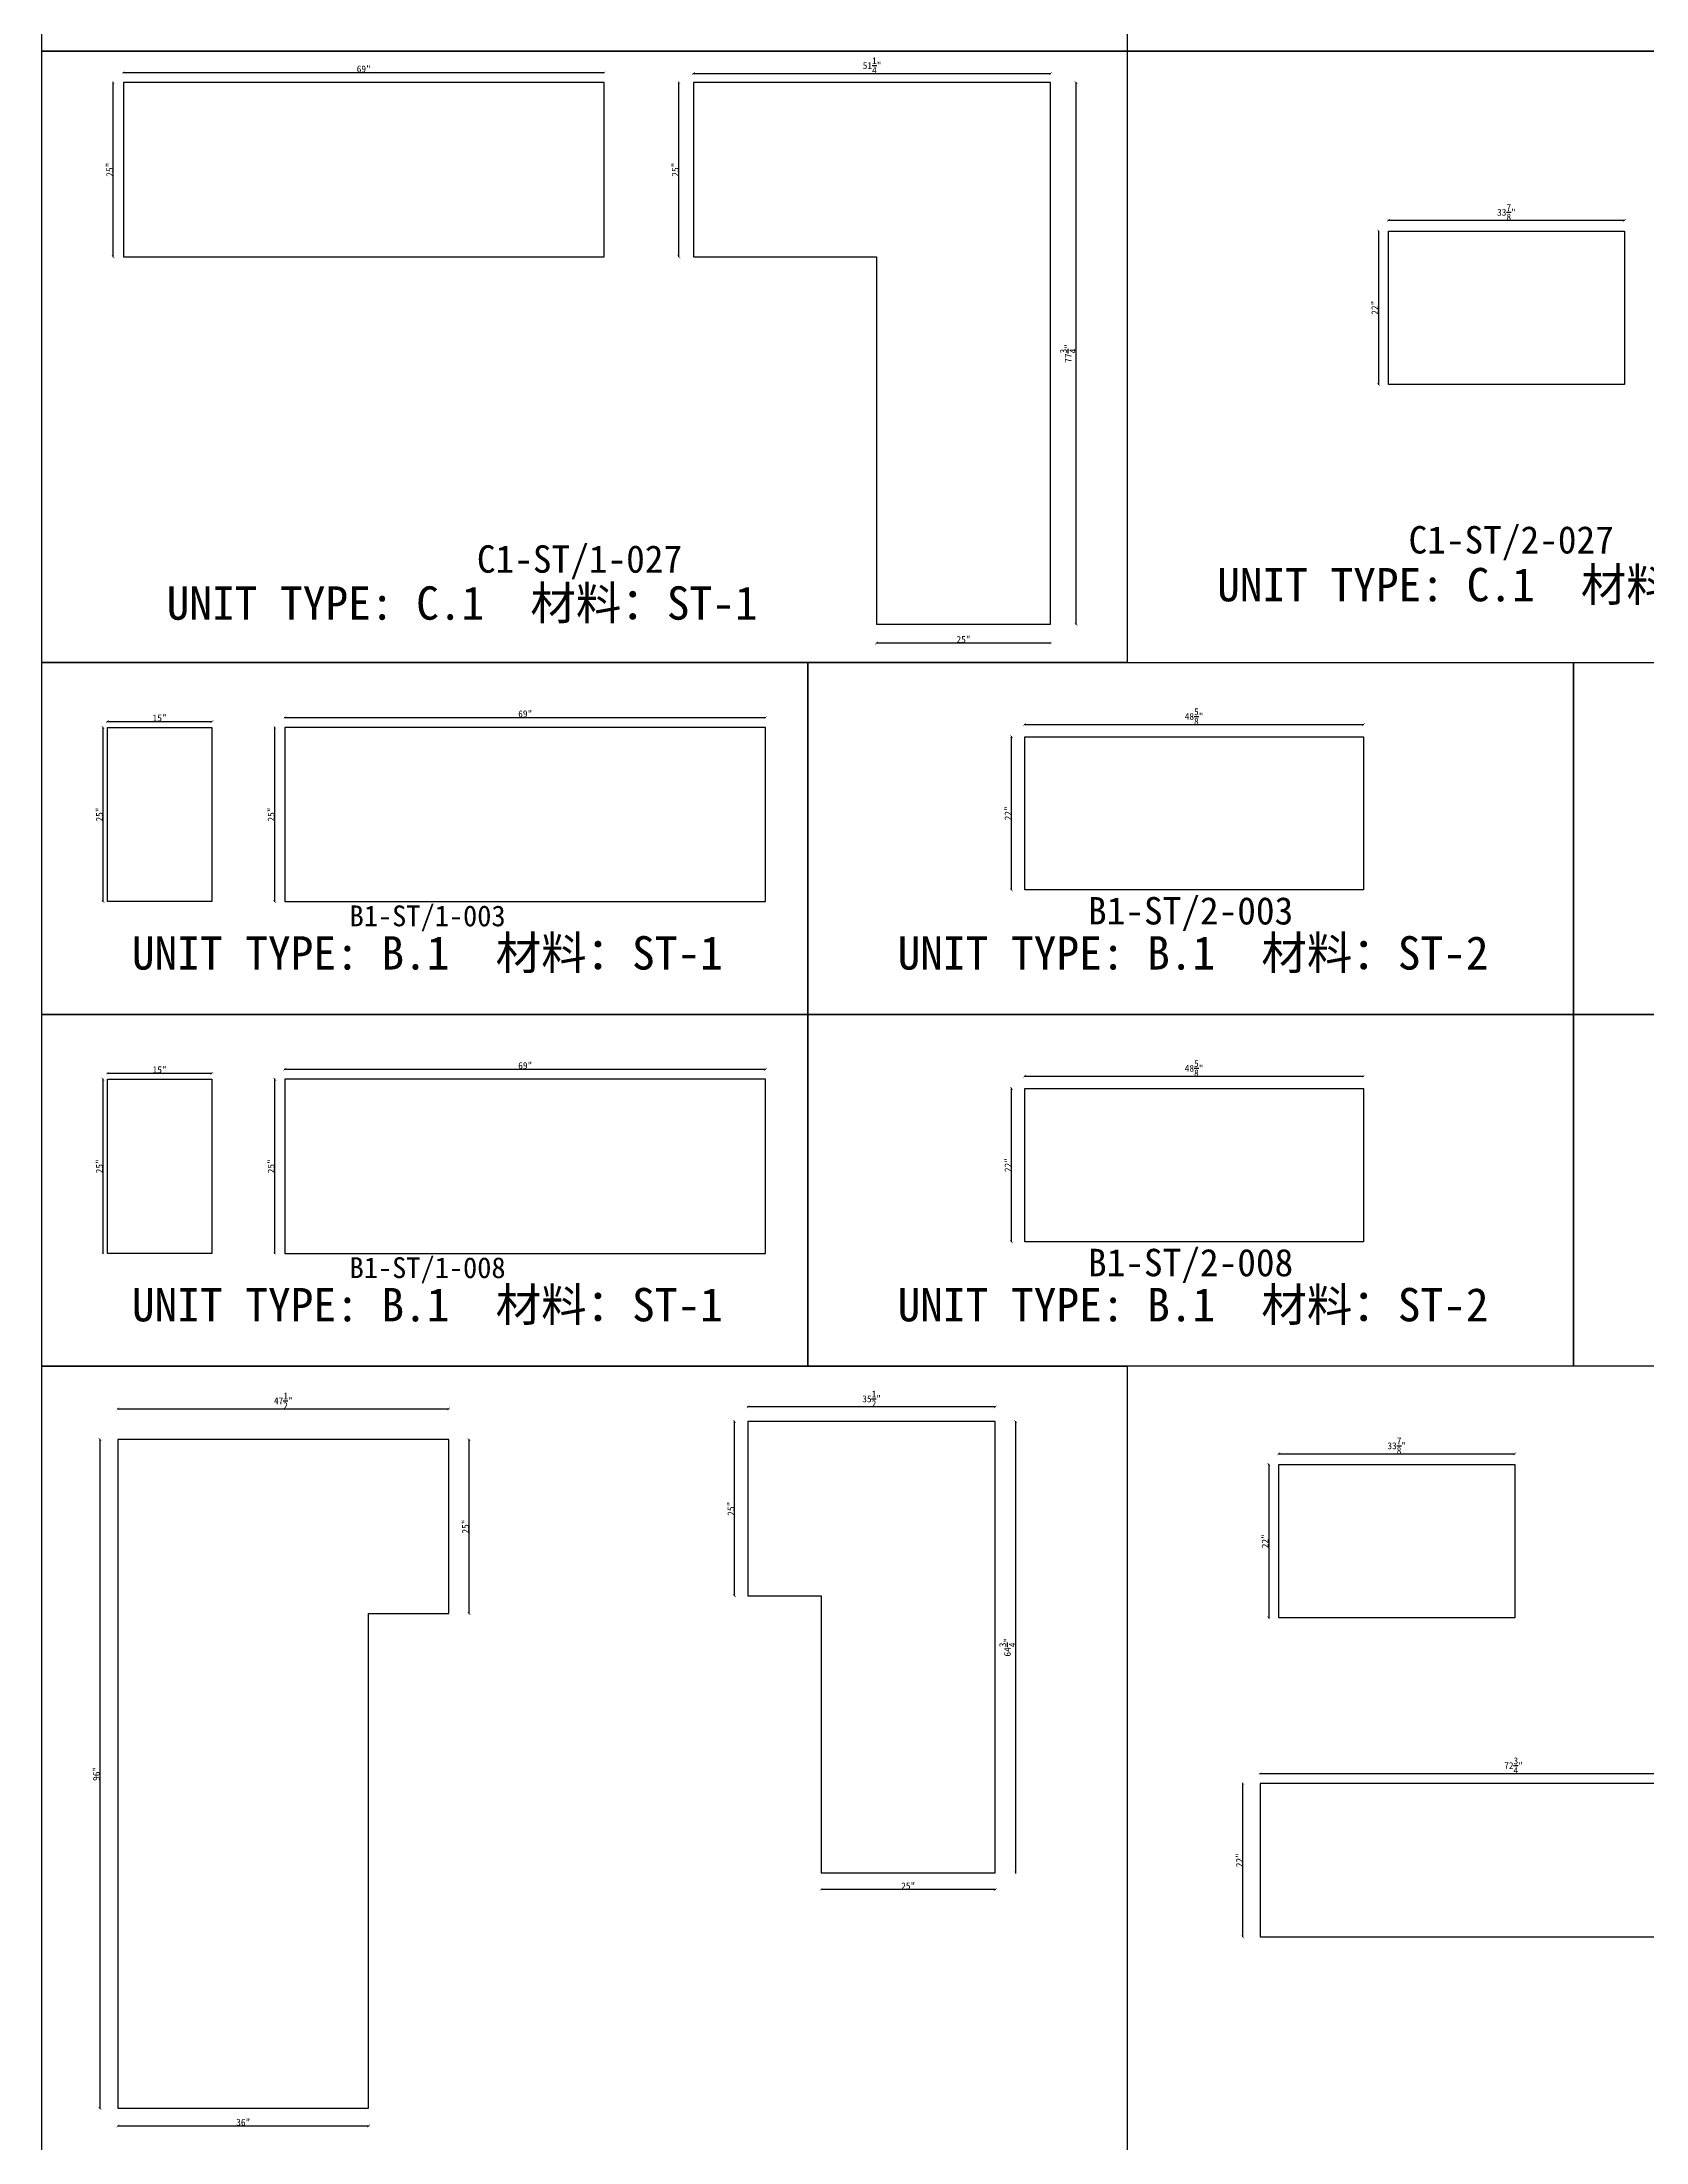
# Model space of a CAD drawing. Header units: millimetres. Extents: x -46966 to 138077, y -48408 to 2116.
# Drawn here: x 79067 to 84916, y -19305 to -11649 of the extents above; entities that cross this region are included whole.
import ezdxf
from ezdxf.enums import TextEntityAlignment as Align

# ---------------------------------------------------------------- set-up
doc = ezdxf.new("R2010")
doc.units = ezdxf.units.MM
doc.layers.add('PART_NUMBER', color=3, linetype='Continuous')
doc.styles.add('样式 1', font='')
doc.styles.get('样式 1').set_extended_font_data('NSimSun')
doc.dimstyles.new('副本 ISO-25', dxfattribs={"dimtxt": 25, "dimasz": 10, "dimexe": 1.5, "dimexo": 0.5, "dimtad": 1, "dimlfac": 0.03937, "dimlunit": 5, "dimtxsty": '样式 1', "dimblk": 'ARCHTICK', "dimcen": 2.5, "dimclrd": 256, "dimclrt": 1, "dimazin": 3, "dimtfac": 1, "dimtmove": 0, "dimatfit": 3, "dimfxlon": 1})

# ---------------------------------------------------------------- blocks, each defined once
blk = doc.blocks.new('_ArchTick')
at = {"color": 0, "linetype": 'ByBlock', "const_width": 0.15}
blk.add_lwpolyline([(-0.5, -0.5), (0.5, 0.5)], dxfattribs=at)
blk = doc.blocks.new('*D1582')
at = {"color": 0, "lineweight": -2, "transparency": 16777216}
for p, q in [((79328.1, -11797.2), (79325.6, -11797.2)), ((79328.1, -12432.2), (79325.6, -12432.2))]:
    blk.add_line(p, q, dxfattribs=at)
at = {"lineweight": -2, "transparency": 16777216}
blk.add_line((79327.1, -12432.2), (79327.1, -11797.2), dxfattribs=at)
at = {"layer": 'Defpoints', "color": 0, "transparency": 16777216}
for p in [(79327.1, -11797.2), (79364.1, -11797.2), (79364.1, -12432.2)]:
    blk.add_point(p, dxfattribs=at)
at = {"lineweight": -2, "transparency": 16777216, "xscale": 10, "yscale": 10, "zscale": 10}
for p, rotation in [((79327.1, -11797.2), 90), ((79327.1, -12432.2), 270)]:
    blk.add_blockref('_ArchTick', p, dxfattribs=dict(at, rotation=rotation))
at = {"color": 1, "transparency": 16777216, "insert": (79314, -12114.7), "char_height": 25, "attachment_point": 5, "rotation": 90, "style": '样式 1'}
blk.add_mtext('\\A1;25"', dxfattribs=at)
blk = doc.blocks.new('*D1583')
at = {"color": 0, "lineweight": -2, "transparency": 16777216}
for p, q in [((79364.1, -11761.9), (79364.1, -11759.4)), ((81116.7, -11761.9), (81116.7, -11759.4))]:
    blk.add_line(p, q, dxfattribs=at)
at = {"lineweight": -2, "transparency": 16777216}
blk.add_line((79364.1, -11760.9), (81116.7, -11760.9), dxfattribs=at)
at = {"layer": 'Defpoints', "color": 0, "transparency": 16777216}
for p in [(81116.7, -11760.9), (79364.1, -11797.2), (81116.7, -11797.2)]:
    blk.add_point(p, dxfattribs=at)
at = {"lineweight": -2, "transparency": 16777216, "xscale": 10, "yscale": 10, "zscale": 10, "rotation": 180}
blk.add_blockref('_ArchTick', (79364.1, -11760.9), dxfattribs=at)
at = {"lineweight": -2, "transparency": 16777216, "xscale": 10, "yscale": 10, "zscale": 10}
blk.add_blockref('_ArchTick', (81116.7, -11760.9), dxfattribs=at)
at = {"color": 1, "transparency": 16777216, "insert": (80240.4, -11747.8), "char_height": 25, "attachment_point": 5, "style": '样式 1'}
blk.add_mtext('\\A1;69"', dxfattribs=at)
blk = doc.blocks.new('*D1584')
at = {"color": 0, "lineweight": -2, "transparency": 16777216}
for p, q in [((81443, -11765.1), (81443, -11762.6)), ((82744.7, -11765.1), (82744.7, -11762.6))]:
    blk.add_line(p, q, dxfattribs=at)
at = {"lineweight": -2, "transparency": 16777216}
blk.add_line((81443, -11764.1), (82744.7, -11764.1), dxfattribs=at)
at = {"layer": 'Defpoints', "color": 0, "transparency": 16777216}
for p in [(82744.7, -11764.1), (81443, -11797.2), (82744.7, -11797.2)]:
    blk.add_point(p, dxfattribs=at)
at = {"lineweight": -2, "transparency": 16777216, "xscale": 10, "yscale": 10, "zscale": 10, "rotation": 180}
blk.add_blockref('_ArchTick', (81443, -11764.1), dxfattribs=at)
at = {"lineweight": -2, "transparency": 16777216, "xscale": 10, "yscale": 10, "zscale": 10}
blk.add_blockref('_ArchTick', (82744.7, -11764.1), dxfattribs=at)
at = {"color": 1, "transparency": 16777216, "insert": (82093.8, -11735.1), "char_height": 25, "attachment_point": 5, "style": '样式 1'}
blk.add_mtext('\\A1;51{\\H1x;\\S1/4;}"', dxfattribs=at)
blk = doc.blocks.new('*D1585')
at = {"color": 0, "lineweight": -2, "transparency": 16777216}
for p, q in [((81390.5, -11797.2), (81388, -11797.2)), ((81390.5, -12432.2), (81388, -12432.2))]:
    blk.add_line(p, q, dxfattribs=at)
at = {"lineweight": -2, "transparency": 16777216}
blk.add_line((81389.5, -12432.2), (81389.5, -11797.2), dxfattribs=at)
at = {"layer": 'Defpoints', "color": 0, "transparency": 16777216}
for p in [(81389.5, -11797.2), (81443, -11797.2), (81443, -12432.2)]:
    blk.add_point(p, dxfattribs=at)
at = {"lineweight": -2, "transparency": 16777216, "xscale": 10, "yscale": 10, "zscale": 10}
for p, rotation in [((81389.5, -11797.2), 90), ((81389.5, -12432.2), 270)]:
    blk.add_blockref('_ArchTick', p, dxfattribs=dict(at, rotation=rotation))
at = {"color": 1, "transparency": 16777216, "insert": (81376.4, -12114.7), "char_height": 25, "attachment_point": 5, "rotation": 90, "style": '样式 1'}
blk.add_mtext('\\A1;25"', dxfattribs=at)
blk = doc.blocks.new('*D1586')
at = {"color": 0, "lineweight": -2, "transparency": 16777216}
for p, q in [((82109.7, -13839.5), (82109.7, -13842)), ((82744.7, -13839.5), (82744.7, -13842))]:
    blk.add_line(p, q, dxfattribs=at)
at = {"lineweight": -2, "transparency": 16777216}
blk.add_line((82744.7, -13840.5), (82109.7, -13840.5), dxfattribs=at)
at = {"layer": 'Defpoints', "color": 0, "transparency": 16777216}
for p in [(82109.7, -13772.1), (82744.7, -13772.1), (82109.7, -13840.5)]:
    blk.add_point(p, dxfattribs=at)
at = {"lineweight": -2, "transparency": 16777216, "xscale": 10, "yscale": 10, "zscale": 10, "rotation": 180}
blk.add_blockref('_ArchTick', (82109.7, -13840.5), dxfattribs=at)
at = {"lineweight": -2, "transparency": 16777216, "xscale": 10, "yscale": 10, "zscale": 10}
blk.add_blockref('_ArchTick', (82744.7, -13840.5), dxfattribs=at)
at = {"color": 1, "transparency": 16777216, "insert": (82427.2, -13827.3), "char_height": 25, "attachment_point": 5, "style": '样式 1'}
blk.add_mtext('\\A1;25"', dxfattribs=at)
blk = doc.blocks.new('*D1587')
at = {"color": 0, "lineweight": -2, "transparency": 16777216}
for p, q in [((82836.9, -11797.2), (82839.4, -11797.2)), ((82836.9, -13772.1), (82839.4, -13772.1))]:
    blk.add_line(p, q, dxfattribs=at)
at = {"lineweight": -2, "transparency": 16777216}
blk.add_line((82837.9, -13772.1), (82837.9, -11797.2), dxfattribs=at)
at = {"layer": 'Defpoints', "color": 0, "transparency": 16777216}
for p in [(82744.7, -11797.2), (82837.9, -11797.2), (82744.7, -13772.1)]:
    blk.add_point(p, dxfattribs=at)
at = {"lineweight": -2, "transparency": 16777216, "xscale": 10, "yscale": 10, "zscale": 10}
for p, rotation in [((82837.9, -11797.2), 90), ((82837.9, -13772.1), 270)]:
    blk.add_blockref('_ArchTick', p, dxfattribs=dict(at, rotation=rotation))
at = {"color": 1, "transparency": 16777216, "insert": (82808.8, -12784.6), "char_height": 25, "attachment_point": 5, "rotation": 90, "style": '样式 1'}
blk.add_mtext('\\A1;77{\\H1x;\\S3/4;}"', dxfattribs=at)
blk = doc.blocks.new('*D1588')
at = {"color": 0, "lineweight": -2, "transparency": 16777216}
for p, q in [((83976.6, -12300.3), (83976.6, -12297.8)), ((84837, -12300.3), (84837, -12297.8))]:
    blk.add_line(p, q, dxfattribs=at)
at = {"lineweight": -2, "transparency": 16777216}
blk.add_line((83976.6, -12299.3), (84837, -12299.3), dxfattribs=at)
at = {"layer": 'Defpoints', "color": 0, "transparency": 16777216}
for p in [(84837, -12299.3), (83976.6, -12338.7), (84837, -12338.7)]:
    blk.add_point(p, dxfattribs=at)
at = {"lineweight": -2, "transparency": 16777216, "xscale": 10, "yscale": 10, "zscale": 10, "rotation": 180}
blk.add_blockref('_ArchTick', (83976.6, -12299.3), dxfattribs=at)
at = {"lineweight": -2, "transparency": 16777216, "xscale": 10, "yscale": 10, "zscale": 10}
blk.add_blockref('_ArchTick', (84837, -12299.3), dxfattribs=at)
at = {"color": 1, "transparency": 16777216, "insert": (84406.8, -12270.2), "char_height": 25, "attachment_point": 5, "style": '样式 1'}
blk.add_mtext('\\A1;33{\\H1x;\\S7/8;}"', dxfattribs=at)
blk = doc.blocks.new('*D1589')
at = {"color": 0, "lineweight": -2, "transparency": 16777216}
for p, q in [((83941, -12338.7), (83938.5, -12338.7)), ((83941, -12897.5), (83938.5, -12897.5))]:
    blk.add_line(p, q, dxfattribs=at)
at = {"lineweight": -2, "transparency": 16777216}
blk.add_line((83940, -12338.7), (83940, -12897.5), dxfattribs=at)
at = {"layer": 'Defpoints', "color": 0, "transparency": 16777216}
for p in [(83976.6, -12338.7), (83940, -12897.5), (83976.6, -12897.5)]:
    blk.add_point(p, dxfattribs=at)
at = {"lineweight": -2, "transparency": 16777216, "xscale": 10, "yscale": 10, "zscale": 10}
for p, rotation in [((83940, -12338.7), 90), ((83940, -12897.5), 270)]:
    blk.add_blockref('_ArchTick', p, dxfattribs=dict(at, rotation=rotation))
at = {"color": 1, "transparency": 16777216, "insert": (83926.8, -12618.1), "char_height": 25, "attachment_point": 5, "rotation": 90, "style": '样式 1'}
blk.add_mtext('\\A1;22"', dxfattribs=at)
blk = doc.blocks.new('*D1408')
at = {"color": 0, "lineweight": -2, "transparency": 16777216}
for p, q in [((79290.8, -14148), (79288.3, -14148)), ((79290.8, -14783), (79288.3, -14783))]:
    blk.add_line(p, q, dxfattribs=at)
at = {"lineweight": -2, "transparency": 16777216}
blk.add_line((79289.8, -14783), (79289.8, -14148), dxfattribs=at)
at = {"layer": 'Defpoints', "color": 0, "transparency": 16777216}
for p in [(79289.8, -14148), (79305.6, -14148), (79305.6, -14783)]:
    blk.add_point(p, dxfattribs=at)
at = {"lineweight": -2, "transparency": 16777216, "xscale": 10, "yscale": 10, "zscale": 10}
for p, rotation in [((79289.8, -14148), 90), ((79289.8, -14783), 270)]:
    blk.add_blockref('_ArchTick', p, dxfattribs=dict(at, rotation=rotation))
at = {"color": 1, "transparency": 16777216, "insert": (79276.7, -14465.5), "char_height": 25, "attachment_point": 5, "rotation": 90, "style": '样式 1'}
blk.add_mtext('\\A1;25"', dxfattribs=at)
blk = doc.blocks.new('*D1409')
at = {"color": 0, "lineweight": -2, "transparency": 16777216}
for p, q in [((79305.6, -14127.6), (79305.6, -14125.1)), ((79686.6, -14127.6), (79686.6, -14125.1))]:
    blk.add_line(p, q, dxfattribs=at)
at = {"lineweight": -2, "transparency": 16777216}
blk.add_line((79305.6, -14126.6), (79686.6, -14126.6), dxfattribs=at)
at = {"layer": 'Defpoints', "color": 0, "transparency": 16777216}
for p in [(79305.6, -14148), (79686.6, -14126.6), (79686.6, -14148)]:
    blk.add_point(p, dxfattribs=at)
at = {"lineweight": -2, "transparency": 16777216, "xscale": 10, "yscale": 10, "zscale": 10, "rotation": 180}
blk.add_blockref('_ArchTick', (79305.6, -14126.6), dxfattribs=at)
at = {"lineweight": -2, "transparency": 16777216, "xscale": 10, "yscale": 10, "zscale": 10}
blk.add_blockref('_ArchTick', (79686.6, -14126.6), dxfattribs=at)
at = {"color": 1, "transparency": 16777216, "insert": (79496.1, -14113.5), "char_height": 25, "attachment_point": 5, "style": '样式 1'}
blk.add_mtext('\\A1;15"', dxfattribs=at)
blk = doc.blocks.new('*D1410')
at = {"color": 0, "lineweight": -2, "transparency": 16777216}
for p, q in [((79916.9, -14148), (79914.4, -14148)), ((79916.9, -14783), (79914.4, -14783))]:
    blk.add_line(p, q, dxfattribs=at)
at = {"lineweight": -2, "transparency": 16777216}
blk.add_line((79915.9, -14783), (79915.9, -14148), dxfattribs=at)
at = {"layer": 'Defpoints', "color": 0, "transparency": 16777216}
for p in [(79915.9, -14148), (79952.9, -14148), (79952.9, -14783)]:
    blk.add_point(p, dxfattribs=at)
at = {"lineweight": -2, "transparency": 16777216, "xscale": 10, "yscale": 10, "zscale": 10}
for p, rotation in [((79915.9, -14148), 90), ((79915.9, -14783), 270)]:
    blk.add_blockref('_ArchTick', p, dxfattribs=dict(at, rotation=rotation))
at = {"color": 1, "transparency": 16777216, "insert": (79902.8, -14465.5), "char_height": 25, "attachment_point": 5, "rotation": 90, "style": '样式 1'}
blk.add_mtext('\\A1;25"', dxfattribs=at)
blk = doc.blocks.new('*D1411')
at = {"color": 0, "lineweight": -2, "transparency": 16777216}
for p, q in [((79952.9, -14112.7), (79952.9, -14110.2)), ((81705.5, -14112.7), (81705.5, -14110.2))]:
    blk.add_line(p, q, dxfattribs=at)
at = {"lineweight": -2, "transparency": 16777216}
blk.add_line((79952.9, -14111.7), (81705.5, -14111.7), dxfattribs=at)
at = {"layer": 'Defpoints', "color": 0, "transparency": 16777216}
for p in [(79952.9, -14148), (81705.5, -14111.7), (81705.5, -14148)]:
    blk.add_point(p, dxfattribs=at)
at = {"lineweight": -2, "transparency": 16777216, "xscale": 10, "yscale": 10, "zscale": 10, "rotation": 180}
blk.add_blockref('_ArchTick', (79952.9, -14111.7), dxfattribs=at)
at = {"lineweight": -2, "transparency": 16777216, "xscale": 10, "yscale": 10, "zscale": 10}
blk.add_blockref('_ArchTick', (81705.5, -14111.7), dxfattribs=at)
at = {"color": 1, "transparency": 16777216, "insert": (80829.2, -14098.6), "char_height": 25, "attachment_point": 5, "style": '样式 1'}
blk.add_mtext('\\A1;69"', dxfattribs=at)
blk = doc.blocks.new('*D1412')
at = {"color": 0, "lineweight": -2, "transparency": 16777216}
for p, q in [((82650.2, -14138.3), (82650.2, -14135.8)), ((83885.3, -14138.3), (83885.3, -14135.8))]:
    blk.add_line(p, q, dxfattribs=at)
at = {"lineweight": -2, "transparency": 16777216}
blk.add_line((82650.2, -14137.3), (83885.3, -14137.3), dxfattribs=at)
at = {"layer": 'Defpoints', "color": 0, "transparency": 16777216}
for p in [(83885.3, -14137.3), (82650.2, -14181.8), (83885.3, -14181.8)]:
    blk.add_point(p, dxfattribs=at)
at = {"lineweight": -2, "transparency": 16777216, "xscale": 10, "yscale": 10, "zscale": 10, "rotation": 180}
blk.add_blockref('_ArchTick', (82650.2, -14137.3), dxfattribs=at)
at = {"lineweight": -2, "transparency": 16777216, "xscale": 10, "yscale": 10, "zscale": 10}
blk.add_blockref('_ArchTick', (83885.3, -14137.3), dxfattribs=at)
at = {"color": 1, "transparency": 16777216, "insert": (83267.8, -14108.2), "char_height": 25, "attachment_point": 5, "style": '样式 1'}
blk.add_mtext('\\A1;48{\\H1x;\\S5/8;}"', dxfattribs=at)
blk = doc.blocks.new('*D1413')
at = {"color": 0, "lineweight": -2, "transparency": 16777216}
for p, q in [((82603.5, -14181.8), (82601, -14181.8)), ((82603.5, -14740.6), (82601, -14740.6))]:
    blk.add_line(p, q, dxfattribs=at)
at = {"lineweight": -2, "transparency": 16777216}
blk.add_line((82602.5, -14740.6), (82602.5, -14181.8), dxfattribs=at)
at = {"layer": 'Defpoints', "color": 0, "transparency": 16777216}
for p in [(82602.5, -14181.8), (82650.2, -14181.8), (82650.2, -14740.6)]:
    blk.add_point(p, dxfattribs=at)
at = {"lineweight": -2, "transparency": 16777216, "xscale": 10, "yscale": 10, "zscale": 10}
for p, rotation in [((82602.5, -14181.8), 90), ((82602.5, -14740.6), 270)]:
    blk.add_blockref('_ArchTick', p, dxfattribs=dict(at, rotation=rotation))
at = {"color": 1, "transparency": 16777216, "insert": (82589.3, -14461.2), "char_height": 25, "attachment_point": 5, "rotation": 90, "style": '样式 1'}
blk.add_mtext('\\A1;22"', dxfattribs=at)
blk = doc.blocks.new('*D1556')
at = {"color": 0, "lineweight": -2, "transparency": 16777216}
for p, q in [((79290.8, -15430.4), (79288.3, -15430.4)), ((79290.8, -16065.4), (79288.3, -16065.4))]:
    blk.add_line(p, q, dxfattribs=at)
at = {"lineweight": -2, "transparency": 16777216}
blk.add_line((79289.8, -16065.4), (79289.8, -15430.4), dxfattribs=at)
at = {"layer": 'Defpoints', "color": 0, "transparency": 16777216}
for p in [(79289.8, -15430.4), (79305.6, -15430.4), (79305.6, -16065.4)]:
    blk.add_point(p, dxfattribs=at)
at = {"lineweight": -2, "transparency": 16777216, "xscale": 10, "yscale": 10, "zscale": 10}
for p, rotation in [((79289.8, -15430.4), 90), ((79289.8, -16065.4), 270)]:
    blk.add_blockref('_ArchTick', p, dxfattribs=dict(at, rotation=rotation))
at = {"color": 1, "transparency": 16777216, "insert": (79276.7, -15747.9), "char_height": 25, "attachment_point": 5, "rotation": 90, "style": '样式 1'}
blk.add_mtext('\\A1;25"', dxfattribs=at)
blk = doc.blocks.new('*D1557')
at = {"color": 0, "lineweight": -2, "transparency": 16777216}
for p, q in [((79305.6, -15410), (79305.6, -15407.5)), ((79686.6, -15410), (79686.6, -15407.5))]:
    blk.add_line(p, q, dxfattribs=at)
at = {"lineweight": -2, "transparency": 16777216}
blk.add_line((79305.6, -15409), (79686.6, -15409), dxfattribs=at)
at = {"layer": 'Defpoints', "color": 0, "transparency": 16777216}
for p in [(79305.6, -15430.4), (79686.6, -15409), (79686.6, -15430.4)]:
    blk.add_point(p, dxfattribs=at)
at = {"lineweight": -2, "transparency": 16777216, "xscale": 10, "yscale": 10, "zscale": 10, "rotation": 180}
blk.add_blockref('_ArchTick', (79305.6, -15409), dxfattribs=at)
at = {"lineweight": -2, "transparency": 16777216, "xscale": 10, "yscale": 10, "zscale": 10}
blk.add_blockref('_ArchTick', (79686.6, -15409), dxfattribs=at)
at = {"color": 1, "transparency": 16777216, "insert": (79496.1, -15395.9), "char_height": 25, "attachment_point": 5, "style": '样式 1'}
blk.add_mtext('\\A1;15"', dxfattribs=at)
blk = doc.blocks.new('*D1558')
at = {"color": 0, "lineweight": -2, "transparency": 16777216}
for p, q in [((79916.9, -15430.4), (79914.4, -15430.4)), ((79916.9, -16065.4), (79914.4, -16065.4))]:
    blk.add_line(p, q, dxfattribs=at)
at = {"lineweight": -2, "transparency": 16777216}
blk.add_line((79915.9, -16065.4), (79915.9, -15430.4), dxfattribs=at)
at = {"layer": 'Defpoints', "color": 0, "transparency": 16777216}
for p in [(79915.9, -15430.4), (79952.9, -15430.4), (79952.9, -16065.4)]:
    blk.add_point(p, dxfattribs=at)
at = {"lineweight": -2, "transparency": 16777216, "xscale": 10, "yscale": 10, "zscale": 10}
for p, rotation in [((79915.9, -15430.4), 90), ((79915.9, -16065.4), 270)]:
    blk.add_blockref('_ArchTick', p, dxfattribs=dict(at, rotation=rotation))
at = {"color": 1, "transparency": 16777216, "insert": (79902.8, -15747.9), "char_height": 25, "attachment_point": 5, "rotation": 90, "style": '样式 1'}
blk.add_mtext('\\A1;25"', dxfattribs=at)
blk = doc.blocks.new('*D1559')
at = {"color": 0, "lineweight": -2, "transparency": 16777216}
for p, q in [((79952.9, -15395.1), (79952.9, -15392.6)), ((81705.5, -15395.1), (81705.5, -15392.6))]:
    blk.add_line(p, q, dxfattribs=at)
at = {"lineweight": -2, "transparency": 16777216}
blk.add_line((79952.9, -15394.1), (81705.5, -15394.1), dxfattribs=at)
at = {"layer": 'Defpoints', "color": 0, "transparency": 16777216}
for p in [(79952.9, -15430.4), (81705.5, -15394.1), (81705.5, -15430.4)]:
    blk.add_point(p, dxfattribs=at)
at = {"lineweight": -2, "transparency": 16777216, "xscale": 10, "yscale": 10, "zscale": 10, "rotation": 180}
blk.add_blockref('_ArchTick', (79952.9, -15394.1), dxfattribs=at)
at = {"lineweight": -2, "transparency": 16777216, "xscale": 10, "yscale": 10, "zscale": 10}
blk.add_blockref('_ArchTick', (81705.5, -15394.1), dxfattribs=at)
at = {"color": 1, "transparency": 16777216, "insert": (80829.2, -15381), "char_height": 25, "attachment_point": 5, "style": '样式 1'}
blk.add_mtext('\\A1;69"', dxfattribs=at)
blk = doc.blocks.new('*D1560')
at = {"color": 0, "lineweight": -2, "transparency": 16777216}
for p, q in [((82650.2, -15420.7), (82650.2, -15418.2)), ((83885.3, -15420.7), (83885.3, -15418.2))]:
    blk.add_line(p, q, dxfattribs=at)
at = {"lineweight": -2, "transparency": 16777216}
blk.add_line((82650.2, -15419.7), (83885.3, -15419.7), dxfattribs=at)
at = {"layer": 'Defpoints', "color": 0, "transparency": 16777216}
for p in [(83885.3, -15419.7), (82650.2, -15464.2), (83885.3, -15464.2)]:
    blk.add_point(p, dxfattribs=at)
at = {"lineweight": -2, "transparency": 16777216, "xscale": 10, "yscale": 10, "zscale": 10, "rotation": 180}
blk.add_blockref('_ArchTick', (82650.2, -15419.7), dxfattribs=at)
at = {"lineweight": -2, "transparency": 16777216, "xscale": 10, "yscale": 10, "zscale": 10}
blk.add_blockref('_ArchTick', (83885.3, -15419.7), dxfattribs=at)
at = {"color": 1, "transparency": 16777216, "insert": (83267.8, -15390.6), "char_height": 25, "attachment_point": 5, "style": '样式 1'}
blk.add_mtext('\\A1;48{\\H1x;\\S5/8;}"', dxfattribs=at)
blk = doc.blocks.new('*D1158')
at = {"color": 0, "lineweight": -2, "transparency": 16777216}
for p, q in [((82603.5, -15464.2), (82601, -15464.2)), ((82603.5, -16023), (82601, -16023))]:
    blk.add_line(p, q, dxfattribs=at)
at = {"lineweight": -2, "transparency": 16777216}
blk.add_line((82602.5, -16023), (82602.5, -15464.2), dxfattribs=at)
at = {"layer": 'Defpoints', "color": 0, "transparency": 16777216}
for p in [(82602.5, -15464.2), (82650.2, -15464.2), (82650.2, -16023)]:
    blk.add_point(p, dxfattribs=at)
at = {"lineweight": -2, "transparency": 16777216, "xscale": 10, "yscale": 10, "zscale": 10}
for p, rotation in [((82602.5, -15464.2), 90), ((82602.5, -16023), 270)]:
    blk.add_blockref('_ArchTick', p, dxfattribs=dict(at, rotation=rotation))
at = {"color": 1, "transparency": 16777216, "insert": (82589.3, -15743.6), "char_height": 25, "attachment_point": 5, "rotation": 90, "style": '样式 1'}
blk.add_mtext('\\A1;22"', dxfattribs=at)
blk = doc.blocks.new('*D1161')
at = {"color": 0, "lineweight": -2, "transparency": 16777216}
for p, q in [((81641.3, -16625.7), (81641.3, -16623.2)), ((82543, -16625.7), (82543, -16623.2))]:
    blk.add_line(p, q, dxfattribs=at)
at = {"lineweight": -2, "transparency": 16777216}
blk.add_line((82543, -16624.7), (81641.3, -16624.7), dxfattribs=at)
at = {"layer": 'Defpoints', "color": 0, "transparency": 16777216}
for p in [(81641.3, -16624.7), (81641.3, -16678.7), (82543, -16678.7)]:
    blk.add_point(p, dxfattribs=at)
at = {"lineweight": -2, "transparency": 16777216, "xscale": 10, "yscale": 10, "zscale": 10, "rotation": 180}
blk.add_blockref('_ArchTick', (81641.3, -16624.7), dxfattribs=at)
at = {"lineweight": -2, "transparency": 16777216, "xscale": 10, "yscale": 10, "zscale": 10}
blk.add_blockref('_ArchTick', (82543, -16624.7), dxfattribs=at)
at = {"color": 1, "transparency": 16777216, "insert": (82092.2, -16595.7), "char_height": 25, "attachment_point": 5, "style": '样式 1'}
blk.add_mtext('\\A1;35{\\H1x;\\S1/2;}"', dxfattribs=at)
blk = doc.blocks.new('*D1485')
at = {"color": 0, "lineweight": -2, "transparency": 16777216}
for p, q in [((82615.5, -16678.7), (82618, -16678.7)), ((82615.5, -18323.4), (82618, -18323.4))]:
    blk.add_line(p, q, dxfattribs=at)
at = {"lineweight": -2, "transparency": 16777216}
blk.add_line((82616.5, -16678.7), (82616.5, -18323.4), dxfattribs=at)
at = {"layer": 'Defpoints', "color": 0, "transparency": 16777216}
for p in [(82543, -16678.7), (82543, -18323.4), (82616.5, -18323.4)]:
    blk.add_point(p, dxfattribs=at)
at = {"lineweight": -2, "transparency": 16777216, "xscale": 10, "yscale": 10, "zscale": 10}
for p, rotation in [((82616.5, -16678.7), 90), ((82616.5, -18323.4), 270)]:
    blk.add_blockref('_ArchTick', p, dxfattribs=dict(at, rotation=rotation))
at = {"color": 1, "transparency": 16777216, "insert": (82587.4, -17501), "char_height": 25, "attachment_point": 5, "rotation": 90, "style": '样式 1'}
blk.add_mtext('\\A1;64{\\H1x;\\S3/4;}"', dxfattribs=at)
blk = doc.blocks.new('*D1486')
at = {"color": 0, "lineweight": -2, "transparency": 16777216}
for p, q in [((81908, -18383.6), (81908, -18386.1)), ((82543, -18383.6), (82543, -18386.1))]:
    blk.add_line(p, q, dxfattribs=at)
at = {"lineweight": -2, "transparency": 16777216}
blk.add_line((82543, -18384.6), (81908, -18384.6), dxfattribs=at)
at = {"layer": 'Defpoints', "color": 0, "transparency": 16777216}
for p in [(81908, -18323.4), (82543, -18323.4), (81908, -18384.6)]:
    blk.add_point(p, dxfattribs=at)
at = {"lineweight": -2, "transparency": 16777216, "xscale": 10, "yscale": 10, "zscale": 10, "rotation": 180}
blk.add_blockref('_ArchTick', (81908, -18384.6), dxfattribs=at)
at = {"lineweight": -2, "transparency": 16777216, "xscale": 10, "yscale": 10, "zscale": 10}
blk.add_blockref('_ArchTick', (82543, -18384.6), dxfattribs=at)
at = {"color": 1, "transparency": 16777216, "insert": (82225.5, -18371.5), "char_height": 25, "attachment_point": 5, "style": '样式 1'}
blk.add_mtext('\\A1;25"', dxfattribs=at)
blk = doc.blocks.new('*D1487')
at = {"color": 0, "lineweight": -2, "transparency": 16777216}
for p, q in [((81593.3, -16678.7), (81590.8, -16678.7)), ((81593.3, -17313.7), (81590.8, -17313.7))]:
    blk.add_line(p, q, dxfattribs=at)
at = {"lineweight": -2, "transparency": 16777216}
blk.add_line((81592.3, -17313.7), (81592.3, -16678.7), dxfattribs=at)
at = {"layer": 'Defpoints', "color": 0, "transparency": 16777216}
for p in [(81592.3, -16678.7), (81641.3, -16678.7), (81641.3, -17313.7)]:
    blk.add_point(p, dxfattribs=at)
at = {"lineweight": -2, "transparency": 16777216, "xscale": 10, "yscale": 10, "zscale": 10}
for p, rotation in [((81592.3, -16678.7), 90), ((81592.3, -17313.7), 270)]:
    blk.add_blockref('_ArchTick', p, dxfattribs=dict(at, rotation=rotation))
at = {"color": 1, "transparency": 16777216, "insert": (81579.2, -16996.2), "char_height": 25, "attachment_point": 5, "rotation": 90, "style": '样式 1'}
blk.add_mtext('\\A1;25"', dxfattribs=at)
blk = doc.blocks.new('*D1488')
at = {"color": 0, "lineweight": -2, "transparency": 16777216}
for p, q in [((79343.8, -16633), (79343.8, -16630.5)), ((80550.3, -16633), (80550.3, -16630.5))]:
    blk.add_line(p, q, dxfattribs=at)
at = {"lineweight": -2, "transparency": 16777216}
blk.add_line((79343.8, -16632), (80550.3, -16632), dxfattribs=at)
at = {"layer": 'Defpoints', "color": 0, "transparency": 16777216}
for p in [(80550.3, -16632), (79343.8, -16743.7), (80550.3, -16743.7)]:
    blk.add_point(p, dxfattribs=at)
at = {"lineweight": -2, "transparency": 16777216, "xscale": 10, "yscale": 10, "zscale": 10, "rotation": 180}
blk.add_blockref('_ArchTick', (79343.8, -16632), dxfattribs=at)
at = {"lineweight": -2, "transparency": 16777216, "xscale": 10, "yscale": 10, "zscale": 10}
blk.add_blockref('_ArchTick', (80550.3, -16632), dxfattribs=at)
at = {"color": 1, "transparency": 16777216, "insert": (79947.1, -16602.9), "char_height": 25, "attachment_point": 5, "style": '样式 1'}
blk.add_mtext('\\A1;47{\\H1x;\\S1/2;}"', dxfattribs=at)
blk = doc.blocks.new('*D1489')
at = {"color": 0, "lineweight": -2, "transparency": 16777216}
for p, q in [((79279.6, -16743.7), (79277.1, -16743.7)), ((79279.6, -19182.1), (79277.1, -19182.1))]:
    blk.add_line(p, q, dxfattribs=at)
at = {"lineweight": -2, "transparency": 16777216}
blk.add_line((79278.6, -16743.7), (79278.6, -19182.1), dxfattribs=at)
at = {"layer": 'Defpoints', "color": 0, "transparency": 16777216}
for p in [(79343.8, -16743.7), (79278.6, -19182.1), (79343.8, -19182.1)]:
    blk.add_point(p, dxfattribs=at)
at = {"lineweight": -2, "transparency": 16777216, "xscale": 10, "yscale": 10, "zscale": 10}
for p, rotation in [((79278.6, -16743.7), 90), ((79278.6, -19182.1), 270)]:
    blk.add_blockref('_ArchTick', p, dxfattribs=dict(at, rotation=rotation))
at = {"color": 1, "transparency": 16777216, "insert": (79265.5, -17962.9), "char_height": 25, "attachment_point": 5, "rotation": 90, "style": '样式 1'}
blk.add_mtext('\\A1;96"', dxfattribs=at)
blk = doc.blocks.new('*D1490')
at = {"color": 0, "lineweight": -2, "transparency": 16777216}
for p, q in [((79343.8, -19245.3), (79343.8, -19247.8)), ((80258.2, -19245.3), (80258.2, -19247.8))]:
    blk.add_line(p, q, dxfattribs=at)
at = {"lineweight": -2, "transparency": 16777216}
blk.add_line((79343.8, -19246.3), (80258.2, -19246.3), dxfattribs=at)
at = {"layer": 'Defpoints', "color": 0, "transparency": 16777216}
for p in [(79343.8, -19182.1), (80258.2, -19182.1), (80258.2, -19246.3)]:
    blk.add_point(p, dxfattribs=at)
at = {"lineweight": -2, "transparency": 16777216, "xscale": 10, "yscale": 10, "zscale": 10, "rotation": 180}
blk.add_blockref('_ArchTick', (79343.8, -19246.3), dxfattribs=at)
at = {"lineweight": -2, "transparency": 16777216, "xscale": 10, "yscale": 10, "zscale": 10}
blk.add_blockref('_ArchTick', (80258.2, -19246.3), dxfattribs=at)
at = {"color": 1, "transparency": 16777216, "insert": (79801, -19233.1), "char_height": 25, "attachment_point": 5, "style": '样式 1'}
blk.add_mtext('\\A1;36"', dxfattribs=at)
blk = doc.blocks.new('*D1491')
at = {"color": 0, "lineweight": -2, "transparency": 16777216}
for p, q in [((80623.3, -16743.7), (80625.8, -16743.7)), ((80623.3, -17378.7), (80625.8, -17378.7))]:
    blk.add_line(p, q, dxfattribs=at)
at = {"lineweight": -2, "transparency": 16777216}
blk.add_line((80624.3, -17378.7), (80624.3, -16743.7), dxfattribs=at)
at = {"layer": 'Defpoints', "color": 0, "transparency": 16777216}
for p in [(80550.3, -16743.7), (80624.3, -16743.7), (80550.3, -17378.7)]:
    blk.add_point(p, dxfattribs=at)
at = {"lineweight": -2, "transparency": 16777216, "xscale": 10, "yscale": 10, "zscale": 10}
for p, rotation in [((80624.3, -16743.7), 90), ((80624.3, -17378.7), 270)]:
    blk.add_blockref('_ArchTick', p, dxfattribs=dict(at, rotation=rotation))
at = {"color": 1, "transparency": 16777216, "insert": (80611.2, -17061.2), "char_height": 25, "attachment_point": 5, "rotation": 90, "style": '样式 1'}
blk.add_mtext('\\A1;25"', dxfattribs=at)
blk = doc.blocks.new('*D1492')
at = {"color": 0, "lineweight": -2, "transparency": 16777216}
for p, q in [((83576.5, -16796.9), (83576.5, -16794.4)), ((84436.9, -16796.9), (84436.9, -16794.4))]:
    blk.add_line(p, q, dxfattribs=at)
at = {"lineweight": -2, "transparency": 16777216}
blk.add_line((83576.5, -16795.9), (84436.9, -16795.9), dxfattribs=at)
at = {"layer": 'Defpoints', "color": 0, "transparency": 16777216}
for p in [(83576.5, -16835.4), (84436.9, -16795.9), (84436.9, -16835.4)]:
    blk.add_point(p, dxfattribs=at)
at = {"lineweight": -2, "transparency": 16777216, "xscale": 10, "yscale": 10, "zscale": 10, "rotation": 180}
blk.add_blockref('_ArchTick', (83576.5, -16795.9), dxfattribs=at)
at = {"lineweight": -2, "transparency": 16777216, "xscale": 10, "yscale": 10, "zscale": 10}
blk.add_blockref('_ArchTick', (84436.9, -16795.9), dxfattribs=at)
at = {"color": 1, "transparency": 16777216, "insert": (84006.7, -16766.8), "char_height": 25, "attachment_point": 5, "style": '样式 1'}
blk.add_mtext('\\A1;33{\\H1x;\\S7/8;}"', dxfattribs=at)
blk = doc.blocks.new('*D1493')
at = {"color": 0, "lineweight": -2, "transparency": 16777216}
for p, q in [((83540.9, -16835.4), (83538.4, -16835.4)), ((83540.9, -17394.2), (83538.4, -17394.2))]:
    blk.add_line(p, q, dxfattribs=at)
at = {"lineweight": -2, "transparency": 16777216}
blk.add_line((83539.9, -16835.4), (83539.9, -17394.2), dxfattribs=at)
at = {"layer": 'Defpoints', "color": 0, "transparency": 16777216}
for p in [(83576.5, -16835.4), (83539.9, -17394.2), (83576.5, -17394.2)]:
    blk.add_point(p, dxfattribs=at)
at = {"lineweight": -2, "transparency": 16777216, "xscale": 10, "yscale": 10, "zscale": 10}
for p, rotation in [((83539.9, -16835.4), 90), ((83539.9, -17394.2), 270)]:
    blk.add_blockref('_ArchTick', p, dxfattribs=dict(at, rotation=rotation))
at = {"color": 1, "transparency": 16777216, "insert": (83526.8, -17114.8), "char_height": 25, "attachment_point": 5, "rotation": 90, "style": '样式 1'}
blk.add_mtext('\\A1;22"', dxfattribs=at)
blk = doc.blocks.new('*D1494')
at = {"color": 0, "lineweight": -2, "transparency": 16777216}
for p, q in [((83508.6, -17962.8), (83508.6, -17960.3)), ((85356.5, -17962.8), (85356.5, -17960.3))]:
    blk.add_line(p, q, dxfattribs=at)
at = {"lineweight": -2, "transparency": 16777216}
blk.add_line((83508.6, -17961.8), (85356.5, -17961.8), dxfattribs=at)
at = {"layer": 'Defpoints', "color": 0, "transparency": 16777216}
for p in [(85356.5, -17961.8), (83508.6, -17998.2), (85356.5, -17998.2)]:
    blk.add_point(p, dxfattribs=at)
at = {"lineweight": -2, "transparency": 16777216, "xscale": 10, "yscale": 10, "zscale": 10, "rotation": 180}
blk.add_blockref('_ArchTick', (83508.6, -17961.8), dxfattribs=at)
at = {"lineweight": -2, "transparency": 16777216, "xscale": 10, "yscale": 10, "zscale": 10}
blk.add_blockref('_ArchTick', (85356.5, -17961.8), dxfattribs=at)
at = {"color": 1, "transparency": 16777216, "insert": (84432.6, -17932.7), "char_height": 25, "attachment_point": 5, "style": '样式 1'}
blk.add_mtext('\\A1;72{\\H1x;\\S3/4;}"', dxfattribs=at)
blk = doc.blocks.new('*D1495')
at = {"color": 0, "lineweight": -2, "transparency": 16777216}
for p, q in [((83447, -17998.2), (83444.5, -17998.2)), ((83447, -18557), (83444.5, -18557))]:
    blk.add_line(p, q, dxfattribs=at)
at = {"lineweight": -2, "transparency": 16777216}
blk.add_line((83446, -18557), (83446, -17998.2), dxfattribs=at)
at = {"layer": 'Defpoints', "color": 0, "transparency": 16777216}
for p in [(83446, -17998.2), (83508.6, -17998.2), (83508.6, -18557)]:
    blk.add_point(p, dxfattribs=at)
at = {"lineweight": -2, "transparency": 16777216, "xscale": 10, "yscale": 10, "zscale": 10}
for p, rotation in [((83446, -17998.2), 90), ((83446, -18557), 270)]:
    blk.add_blockref('_ArchTick', p, dxfattribs=dict(at, rotation=rotation))
at = {"color": 1, "transparency": 16777216, "insert": (83432.8, -18277.6), "char_height": 25, "attachment_point": 5, "rotation": 90, "style": '样式 1'}
blk.add_mtext('\\A1;22"', dxfattribs=at)

msp = doc.modelspace()

# ---------------------------------------------------------------- linework, layer by layer
at = {"color": 1}
for points in [[(79067.324, -9452.714), (83024.205, -9452.714), (83024.205, -11682.281), (79067.324, -11682.281)], [(83024.205, -11682.281), (85816.08, -11682.281), (85816.08, -9452.714), (83024.205, -9452.714)], [(79067.324, -11682.281), (83024.205, -11682.281), (83024.205, -13911.848), (79067.324, -13911.848)], [(83024.205, -13911.848), (85816.08, -13911.848), (85816.08, -11682.281), (83024.205, -11682.281)], [(79067.324, -13911.848), (81859.198, -13911.848), (81859.198, -15194.246), (79067.324, -15194.246)], [(81859.198, -13911.848), (84651.072, -13911.848), (84651.072, -15194.246), (81859.198, -15194.246)], [(84651.072, -13911.848), (87442.947, -13911.848), (87442.947, -15194.246), (84651.072, -15194.246)], [(79067.324, -15194.246), (81859.198, -15194.246), (81859.198, -16476.643), (79067.324, -16476.643)], [(81859.198, -15194.246), (84651.072, -15194.246), (84651.072, -16476.643), (81859.198, -16476.643)], [(84651.072, -15194.246), (87442.947, -15194.246), (87442.947, -16476.643), (84651.072, -16476.643)], [(79067.324, -16476.643), (83024.205, -16476.643), (83024.205, -19758.7), (79067.324, -19758.7)], [(83024.205, -19758.7), (85816.08, -19758.7), (85816.08, -16476.643), (83024.205, -16476.643)]]:
    msp.add_lwpolyline(points, close=True, dxfattribs=at)
for points in [[(79364.075, -12432.207), (81116.675, -12432.207), (81116.675, -11797.207), (79364.075, -11797.207)], [(82744.72, -11797.207), (81442.97, -11797.207), (81442.97, -12432.207), (82109.72, -12432.207), (82109.72, -13772.057), (82744.72, -13772.057)], [(83976.604, -12338.749), (84837.029, -12338.749), (84837.029, -12897.549), (83976.604, -12897.549)], [(79305.597, -14783.038), (79305.597, -14148.038), (79686.597, -14148.038), (79686.597, -14783.038)], [(79952.866, -14783.038), (81705.466, -14783.038), (81705.466, -14148.038), (79952.866, -14148.038)], [(82650.238, -14181.826), (83885.313, -14181.826), (83885.313, -14740.626), (82650.238, -14740.626)], [(79305.597, -16065.435), (79305.597, -15430.435), (79686.597, -15430.435), (79686.597, -16065.435)], [(79952.866, -16065.435), (81705.466, -16065.435), (81705.466, -15430.435), (79952.866, -15430.435)], [(82650.238, -15464.224), (83885.313, -15464.224), (83885.313, -16023.024), (82650.238, -16023.024)], [(82543.03, -16678.72), (81641.33, -16678.72), (81641.33, -17313.72), (81908.03, -17313.72), (81908.03, -18323.37), (82543.03, -18323.37)], [(80258.213, -17378.677), (80550.313, -17378.677), (80550.313, -16743.677), (79343.813, -16743.677), (79343.813, -19182.077), (80258.213, -19182.077)], [(83576.523, -16835.351), (84436.948, -16835.351), (84436.948, -17394.151), (83576.523, -17394.151)], [(85356.476, -17998.247), (83508.626, -17998.247), (83508.626, -18557.047), (85356.476, -18557.047)]]:
    msp.add_lwpolyline(points, close=True)

# ---------------------------------------------------------------- texts
at = {"style": '样式 1'}
for s, p in [('材料：ST-2', (84678.114, -13688.353)), ('材料：ST-1', (80848.028, -13755.306)), ('UNIT TYPE: C.1', (83351.833, -13688.353)), ('UNIT TYPE: C.1', (79521.747, -13755.306)), ('UNIT TYPE: B.1', (79394.951, -15030.741)), ('材料：ST-1', (80721.232, -15030.741)), ('UNIT TYPE: B.1', (82186.826, -15030.741)), ('材料：ST-2', (83513.107, -15030.741)), ('UNIT TYPE: B.1', (79394.951, -16313.139)), ('材料：ST-1', (80721.232, -16313.139)), ('UNIT TYPE: B.1', (82186.826, -16313.139)), ('材料：ST-2', (83513.107, -16313.139))]:
    msp.add_text(s, height=121.5865, dxfattribs=at).set_placement(p)
at = {"layer": 'PART_NUMBER', "color": 3, "style": '样式 1'}
for s, height, p in [('C1-ST/2-027', 100, (84424.069, -13464.017)), ('C1-ST/1-027', 100, (81027.187, -13534.017)), ('B1-ST/2-003', 100, (83255.207, -14816.415)), ('B1-ST/1-003', 76, (80473.291, -14835.094)), ('B1-ST/1-008', 76, (80473.291, -16117.492)), ('B1-ST/2-008', 100, (83255.207, -16098.812))]:
    msp.add_text(s, height=height, dxfattribs=at).set_placement(p, align=Align.MIDDLE_CENTER)

# ---------------------------------------------------------------- dimensions: what is measured, and where the dimension line sits
for base, p1, p2, picture, middle in [((82744.72, -11764.075), (81442.97, -11797.207), (82744.72, -11797.207), '*D1584', (82093.845, -11735.051)), ((81116.675, -11760.877), (79364.075, -11797.207), (81116.675, -11797.207), '*D1583', (80240.375, -11747.752)), ((84837.029, -12299.322), (83976.604, -12338.749), (84837.029, -12338.749), '*D1588', (84406.816, -12270.229)), ((82109.72, -13840.473), (82744.72, -13772.057), (82109.72, -13772.057), '*D1586', (82427.22, -13827.348)), ((81705.466, -14111.707), (79952.866, -14148.038), (81705.466, -14148.038), '*D1411', (80829.166, -14098.582)), ((83885.313, -14137.298), (82650.238, -14181.826), (83885.313, -14181.826), '*D1412', (83267.775, -14108.205)), ((79686.597, -14126.603), (79305.597, -14148.038), (79686.597, -14148.038), '*D1409', (79496.097, -14113.478)), ((79686.597, -15409.001), (79305.597, -15430.435), (79686.597, -15430.435), '*D1557', (79496.097, -15395.876)), ((81705.466, -15394.105), (79952.866, -15430.435), (81705.466, -15430.435), '*D1559', (80829.166, -15380.98)), ((83885.313, -15419.696), (82650.238, -15464.224), (83885.313, -15464.224), '*D1560', (83267.775, -15390.602)), ((80550.313, -16631.955), (79343.813, -16743.677), (80550.313, -16743.677), '*D1488', (79947.063, -16602.932)), ((81641.33, -16624.748), (82543.03, -16678.72), (81641.33, -16678.72), '*D1161', (82092.18, -16595.725)), ((84436.948, -16795.924), (83576.523, -16835.351), (84436.948, -16835.351), '*D1492', (84006.735, -16766.83)), ((85356.476, -17961.787), (83508.626, -17998.247), (85356.476, -17998.247), '*D1494', (84432.551, -17932.693)), ((81908.03, -18384.626), (82543.03, -18323.37), (81908.03, -18323.37), '*D1486', (82225.53, -18371.501)), ((80258.213, -19246.27), (79343.813, -19182.077), (80258.213, -19182.077), '*D1490', (79801.013, -19233.145))]:
    dim = msp.add_linear_dim(base=base, p1=p1, p2=p2, dimstyle='副本 ISO-25')
    dim.commit()
    dim.dimension.update_dxf_attribs({"geometry": picture, "text_midpoint": middle})
for base, p1, p2, picture, middle in [((79327.135, -11797.207), (79364.075, -12432.207), (79364.075, -11797.207), '*D1582', (79314.01, -12114.707)), ((81389.525, -11797.207), (81442.97, -12432.207), (81442.97, -11797.207), '*D1585', (81376.4, -12114.707)), ((82837.942, -11797.207), (82744.72, -13772.057), (82744.72, -11797.207), '*D1587', (82808.849, -12784.632)), ((83939.958, -12897.549), (83976.604, -12338.749), (83976.604, -12897.549), '*D1589', (83926.833, -12618.149)), ((79289.798, -14148.038), (79305.597, -14783.038), (79305.597, -14148.038), '*D1408', (79276.673, -14465.538)), ((79915.926, -14148.038), (79952.866, -14783.038), (79952.866, -14148.038), '*D1410', (79902.801, -14465.538)), ((82602.474, -14181.826), (82650.238, -14740.626), (82650.238, -14181.826), '*D1413', (82589.349, -14461.226)), ((79289.798, -15430.435), (79305.597, -16065.435), (79305.597, -15430.435), '*D1556', (79276.673, -15747.935)), ((79915.926, -15430.435), (79952.866, -16065.435), (79952.866, -15430.435), '*D1558', (79902.801, -15747.935)), ((82602.474, -15464.224), (82650.238, -16023.024), (82650.238, -15464.224), '*D1158', (82589.349, -15743.624)), ((81592.285, -16678.72), (81641.33, -17313.72), (81641.33, -16678.72), '*D1487', (81579.16, -16996.22)), ((82616.47, -18323.37), (82543.03, -16678.72), (82543.03, -18323.37), '*D1485', (82587.377, -17501.045)), ((79278.581, -19182.077), (79343.813, -16743.677), (79343.813, -19182.077), '*D1489', (79265.456, -17962.877)), ((80624.317, -16743.677), (80550.313, -17378.677), (80550.313, -16743.677), '*D1491', (80611.192, -17061.177)), ((83539.877, -17394.151), (83576.523, -16835.351), (83576.523, -17394.151), '*D1493', (83526.752, -17114.751)), ((83445.955, -17998.247), (83508.626, -18557.047), (83508.626, -17998.247), '*D1495', (83432.83, -18277.647))]:
    dim = msp.add_linear_dim(base=base, p1=p1, p2=p2, angle=90, dimstyle='副本 ISO-25')
    dim.commit()
    dim.dimension.update_dxf_attribs({"geometry": picture, "text_midpoint": middle})

doc.saveas('drawing.dxf')
